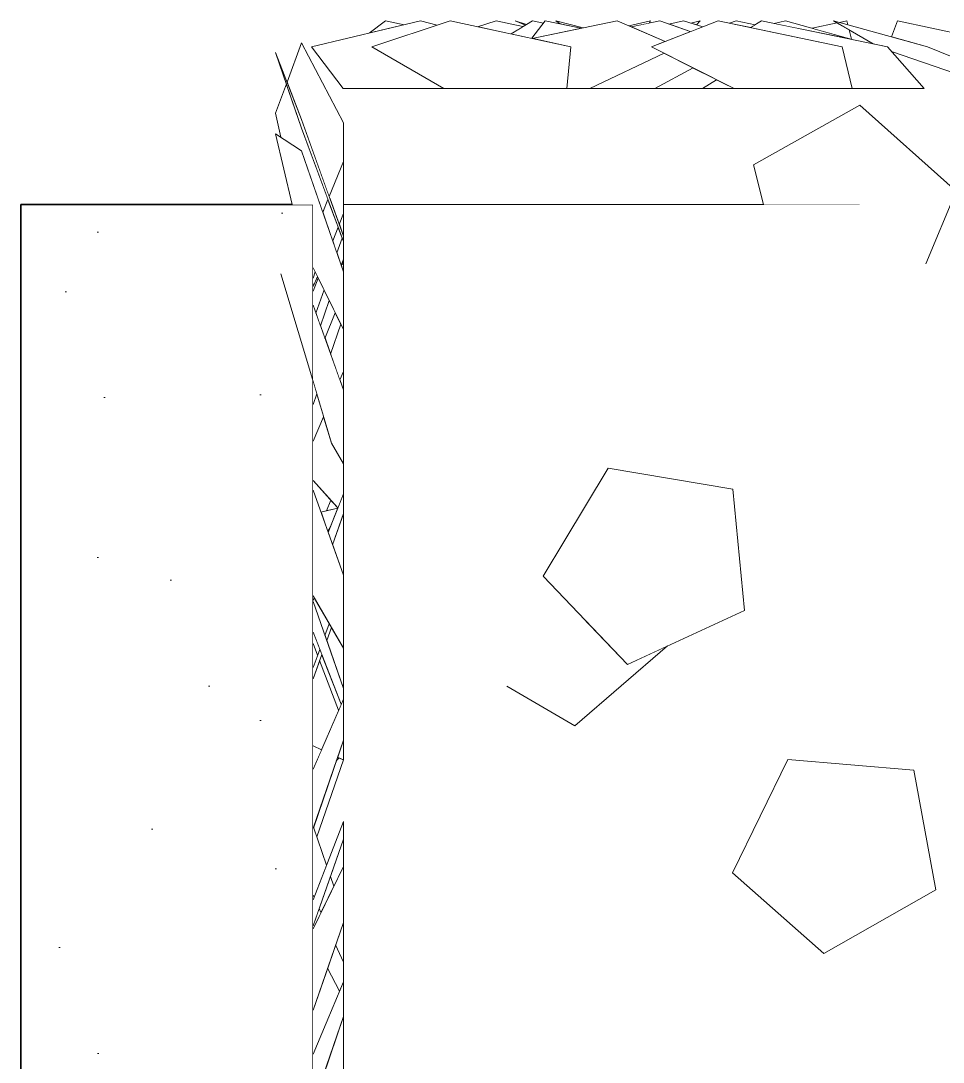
# Model space of a CAD drawing. Header units: millimetres. Extents: x -9413 to 8527, y -300 to 11224.
# Drawn here: x -8108 to -7477, y 413 to 1126 of the extents above; entities that cross this region are included whole.
import ezdxf

# ---------------------------------------------------------------- set-up
doc = ezdxf.new("R2010")
doc.units = ezdxf.units.MM
doc.header["$MEASUREMENT"] = 0
doc.linetypes.add('Wipeout_Contour', pattern=[1000, 0, -1000])
doc.layers.add('Interior - Furniture', color=7, linetype='Continuous')
doc.layers.add('Structural - Bearing', color=7, linetype='Continuous')
for name, color, linetype, lineweight, true_color in [('Interior - Furniture _Pen_No__24', 7, 'Continuous', 20, 0x029e21), ('Interior - Furniture _Pen_No__4', 7, 'Continuous', 20, 0x029e21), ('Structural - Bearing_Pen_No__178', 7, 'Continuous', 15, 0xbda888), ('Structural - Bearing_Pen_No__87', 7, 'Continuous', 20, 0x6a6a6a)]:
    doc.layers.add(name, color=color, linetype=linetype, lineweight=lineweight, true_color=true_color)
doc.layers.add('Structural - Bearing_Pen_No__27', color=7, linetype='Continuous', lineweight=35)

# ---------------------------------------------------------------- blocks, each defined once
blk = doc.blocks.new('Section Elem_26_6')
at = {"layer": 'Structural - Bearing_Pen_No__87', "linetype": 'Continuous'}
blk.add_line((-7534.33, 1000), (-7887.58, 1000), dxfattribs=at)
blk = doc.blocks.new('Section Elem_27_6')
at = {"color": 254, "linetype": 'Wipeout_Contour', "lineweight": 0, "ltscale": 32157.760367}
blk.add_wipeout([(-7908.34, 0), (-7908.34, 1000), (-8108.34, 1000), (-8108.34, 0)], dxfattribs=at).dxf.layer = 'Structural - Bearing'
at = {"layer": 'Structural - Bearing_Pen_No__178', "linetype": 'Continuous'}
h = blk.add_hatch(dxfattribs=at)
h.set_pattern_fill('Cut_Stone_0006', color=256, style=0, pattern_type=2)
h.set_pattern_definition([(45, (0, 350), (-111.3693, 111.3693), [0, -105, 0, -157.5]), (110, (350, 350), (148.0016, 53.8682), [0, -77, 0, -133])])
h.paths.add_polyline_path([(-7908.34, 0), (-7908.34, 1000), (-8108.34, 1000), (-8108.34, 0)])
at = {"layer": 'Structural - Bearing_Pen_No__27', "linetype": 'Continuous'}
for p, q in [((-8108.34, 1000), (-8108.34, 0)), ((-7908.34, 1000), (-8108.34, 1000)), ((-7908.34, 1000), (-7908.34, 0))]:
    blk.add_line(p, q, dxfattribs=at)
blk = doc.blocks.new('Section Elem_41_6')
at = {"color": 254, "linetype": 'Wipeout_Contour', "lineweight": 0, "ltscale": 23813.764654}
blk.add_wipeout([(-7869.93, 1117.31), (-7845.96, 1123.01), (-7858.8, 1125.65)], dxfattribs=at).dxf.layer = 'Interior - Furniture'
at = {"color": 254, "linetype": 'Wipeout_Contour', "lineweight": 0, "ltscale": 23538.45705}
blk.add_wipeout([(-7762.38, 1123.13), (-7770.03, 1125.65), (-7762.97, 1122.77)], dxfattribs=at).dxf.layer = 'Interior - Furniture'
at = {"color": 254, "linetype": 'Wipeout_Contour', "lineweight": 0, "ltscale": 60361.672877}
blk.add_wipeout([(-7508.52, 1125.65), (-7512.54, 1114.72), (-7487.96, 1107.93), (-7428.99, 1083.82), (-7420.13, 1087.97), (-7457.96, 1107.93), (-7446.22, 1112.23), (-7446.33, 1112.3)], dxfattribs=at).dxf.layer = 'Interior - Furniture'
at = {"color": 254, "linetype": 'Wipeout_Contour', "lineweight": 0, "ltscale": 45638.121499}
blk.add_wipeout([(-7606.94, 1027.19), (-7600.18, 1000), (-7534.46, 1000), (-7489.07, 959.54), (-7468.34, 1009.21), (-7534.19, 1067.89)], dxfattribs=at).dxf.layer = 'Interior - Furniture'
at = {"color": 254, "linetype": 'Wipeout_Contour', "lineweight": 0, "ltscale": 38571.272185}
blk.add_wipeout([(-7750.86, 745.73), (-7693.26, 685.46), (-7613.09, 722.23), (-7621.19, 805.2), (-7706.33, 819.73)], dxfattribs=at).dxf.layer = 'Interior - Furniture'
at = {"color": 254, "linetype": 'Wipeout_Contour', "lineweight": 0, "ltscale": 37847.43305}
blk.add_wipeout([(-7621.4, 542.79), (-7558.84, 487.69), (-7482.13, 531.21), (-7497.32, 613.17), (-7583.39, 620.34)], dxfattribs=at).dxf.layer = 'Interior - Furniture'
at = {"layer": 'Interior - Furniture _Pen_No__4', "linetype": 'Continuous'}
for p, q in [((-7869.93, 1117.31), (-7858.8, 1125.65)), ((-7858.8, 1125.65), (-7845.96, 1123.01)), ((-7762.38, 1123.13), (-7770.03, 1125.65)), ((-7770.03, 1125.65), (-7762.97, 1122.77)), ((-7512.54, 1114.72), (-7508.52, 1125.65)), ((-7508.52, 1125.65), (-7446.33, 1112.3)), ((-7534.19, 1067.89), (-7606.94, 1027.19)), ((-7468.34, 1009.21), (-7534.19, 1067.89)), ((-7606.94, 1027.19), (-7600.18, 1000)), ((-7489.1, 959.46), (-7468.34, 1009.21)), ((-7706.33, 819.73), (-7750.86, 745.73)), ((-7621.19, 805.2), (-7706.33, 819.73)), ((-7613.09, 722.23), (-7621.19, 805.2)), ((-7583.39, 620.34), (-7621.4, 542.79)), ((-7497.32, 613.17), (-7583.39, 620.34)), ((-7482.13, 531.21), (-7497.32, 613.17)), ((-7621.4, 542.79), (-7558.84, 487.69)), ((-7558.84, 487.69), (-7482.13, 531.21))]:
    blk.add_line(p, q, dxfattribs=at)
at = {"color": 254, "linetype": 'Wipeout_Contour', "lineweight": 0, "ltscale": 38737.631318}
blk.add_wipeout([(-7722.65, 716.21), (-7775.66, 670.58), (-7729.16, 643.5), (-7665.78, 698.06), (-7693.26, 685.46)], dxfattribs=at).dxf.layer = 'Interior - Furniture'
at = {"layer": 'Interior - Furniture _Pen_No__4', "linetype": 'Continuous'}
for p, q in [((-7750.86, 745.73), (-7693.26, 685.46)), ((-7693.26, 685.46), (-7613.09, 722.23)), ((-7729.16, 643.5), (-7665.78, 698.06)), ((-7775.74, 670.63), (-7729.16, 643.5))]:
    blk.add_line(p, q, dxfattribs=at)
blk = doc.blocks.new('Section Elem_42_6')
at = {"color": 254, "linetype": 'Wipeout_Contour', "lineweight": 0, "ltscale": 31438.099019}
blk.add_wipeout([(-7782.94, 1125.65), (-7795.81, 1121.65), (-7772.79, 1116.71), (-7764.73, 1121.68)], dxfattribs=at).dxf.layer = 'Interior - Furniture'
at = {"color": 254, "linetype": 'Wipeout_Contour', "lineweight": 0, "ltscale": 62286.241174}
blk.add_wipeout([(-7700.28, 1125.65), (-7758.42, 1113.62), (-7731.9, 1107.93), (-7734.59, 1079.25), (-7719, 1079.25), (-7668.16, 1103.51), (-7676.87, 1107.93), (-7667.44, 1111.58)], dxfattribs=at).dxf.layer = 'Interior - Furniture'
at = {"color": 254, "linetype": 'Wipeout_Contour', "lineweight": 0, "ltscale": 22964.512985}
blk.add_wipeout([(-7592.86, 1123.87), (-7539.42, 1112.89), (-7585.04, 1125.65)], dxfattribs=at).dxf.layer = 'Interior - Furniture'
at = {"color": 254, "linetype": 'Wipeout_Contour', "lineweight": 0, "ltscale": 39878.842388}
blk.add_wipeout([(-7933.99, 1103.92), (-7916.26, 1052.28), (-7887.58, 974.69), (-7887.58, 978.38), (-7916.26, 1058.24)], dxfattribs=at).dxf.layer = 'Interior - Furniture'
at = {"color": 254, "linetype": 'Wipeout_Contour', "lineweight": 0, "ltscale": 23123.157368}
blk.add_wipeout([(-7641.96, 1079.25), (-7620.3, 1079.25), (-7632.36, 1085.36)], dxfattribs=at).dxf.layer = 'Interior - Furniture'
at = {"color": 254, "linetype": 'Wipeout_Contour', "lineweight": 0, "ltscale": 23839.273974}
blk.add_wipeout([(-7887.58, 962.62), (-7888.88, 958.85), (-7887.58, 959.76)], dxfattribs=at).dxf.layer = 'Interior - Furniture'
at = {"color": 254, "linetype": 'Wipeout_Contour', "lineweight": 0, "ltscale": 23894.905527}
blk.add_wipeout([(-7906.9, 953.86), (-7908.34, 956.77), (-7908.34, 949.72)], dxfattribs=at).dxf.layer = 'Interior - Furniture'
at = {"color": 254, "linetype": 'Wipeout_Contour', "lineweight": 0, "ltscale": 31789.347687}
blk.add_wipeout([(-7893.19, 926), (-7900.19, 908.42), (-7896.37, 897.72), (-7889.3, 918.08)], dxfattribs=at).dxf.layer = 'Interior - Furniture'
at = {"color": 254, "linetype": 'Wipeout_Contour', "lineweight": 0, "ltscale": 23812.447012}
blk.add_wipeout([(-7887.58, 885.82), (-7890.07, 880.11), (-7887.58, 873.15)], dxfattribs=at).dxf.layer = 'Interior - Furniture'
at = {"color": 254, "linetype": 'Wipeout_Contour', "lineweight": 0, "ltscale": 23865.438173}
blk.add_wipeout([(-7908.34, 863.25), (-7905.85, 870.42), (-7908.34, 878.77)], dxfattribs=at).dxf.layer = 'Interior - Furniture'
at = {"color": 254, "linetype": 'Wipeout_Contour', "lineweight": 0, "ltscale": 55579.679247}
blk.add_wipeout([(-7908.34, 811.14), (-7891.36, 792.5), (-7887.58, 802.19), (-7887.58, 822.72), (-7895.8, 836.78), (-7901.15, 854.7), (-7908.34, 838.22)], dxfattribs=at).dxf.layer = 'Interior - Furniture'
at = {"color": 254, "linetype": 'Wipeout_Contour', "lineweight": 0, "ltscale": 23781.213933}
blk.add_wipeout([(-7887.58, 788.59), (-7887.64, 788.43), (-7887.58, 788.37)], dxfattribs=at).dxf.layer = 'Interior - Furniture'
at = {"color": 254, "linetype": 'Wipeout_Contour', "lineweight": 0, "ltscale": 31748.53344}
blk.add_wipeout([(-7903.73, 695.72), (-7908.34, 707.48), (-7908.34, 699.7), (-7905.25, 691.64)], dxfattribs=at).dxf.layer = 'Interior - Furniture'
at = {"color": 254, "linetype": 'Wipeout_Contour', "lineweight": 0, "ltscale": 23792.436809}
blk.add_wipeout([(-7902.59, 627.02), (-7908.34, 629.69), (-7908.34, 613.77)], dxfattribs=at).dxf.layer = 'Interior - Furniture'
at = {"color": 254, "linetype": 'Wipeout_Contour', "lineweight": 0, "ltscale": 23747.751212}
blk.add_wipeout([(-7892.45, 619.56), (-7890.54, 621.41), (-7891.63, 621.92)], dxfattribs=at).dxf.layer = 'Interior - Furniture'
at = {"color": 254, "linetype": 'Wipeout_Contour', "lineweight": 0, "ltscale": 23776.261368}
blk.add_wipeout([(-7908.34, 524.33), (-7907.67, 526.06), (-7908.34, 527.54)], dxfattribs=at).dxf.layer = 'Interior - Furniture'
at = {"color": 254, "linetype": 'Wipeout_Contour', "lineweight": 0, "ltscale": 31689.670138}
blk.add_wipeout([(-7904.21, 518.47), (-7908.34, 506.71), (-7908.34, 504.53), (-7902.94, 515.65)], dxfattribs=at).dxf.layer = 'Interior - Furniture'
at = {"color": 254, "linetype": 'Wipeout_Contour', "lineweight": 0, "ltscale": 39529.427244}
blk.add_wipeout([(-7892.9, 493.56), (-7898.38, 477.72), (-7890.27, 461.94), (-7887.58, 468.36), (-7887.58, 481.86)], dxfattribs=at).dxf.layer = 'Interior - Furniture'
at = {"color": 254, "linetype": 'Wipeout_Contour', "lineweight": 0, "ltscale": 31362.479603}
blk.add_wipeout([(-7772.79, 1116.71), (-7758.71, 1113.68), (-7750.73, 1124.1), (-7758.29, 1125.65)], dxfattribs=at).dxf.layer = 'Interior - Furniture'
at = {"color": 254, "linetype": 'Wipeout_Contour', "lineweight": 0, "ltscale": 31065.425305}
blk.add_wipeout([(-7677.46, 1125.65), (-7692.23, 1122.2), (-7690.62, 1121.51), (-7678.41, 1124.09)], dxfattribs=at).dxf.layer = 'Interior - Furniture'
at = {"color": 254, "linetype": 'Wipeout_Contour', "lineweight": 0, "ltscale": 30938.958596}
blk.add_wipeout([(-7654.83, 1125.65), (-7664.85, 1123.45), (-7650.23, 1118.24), (-7641.58, 1121.59)], dxfattribs=at).dxf.layer = 'Interior - Furniture'
at = {"color": 254, "linetype": 'Wipeout_Contour', "lineweight": 0, "ltscale": 45782.979439}
blk.add_wipeout([(-7601.55, 1125.65), (-7608.93, 1121.02), (-7546.21, 1107.93), (-7539.52, 1079.25), (-7490.17, 1079.25), (-7515.25, 1107.93)], dxfattribs=at).dxf.layer = 'Interior - Furniture'
at = {"color": 254, "linetype": 'Wipeout_Contour', "lineweight": 0, "ltscale": 30903.197585}
blk.add_wipeout([(-7674.45, 1079.25), (-7641.96, 1079.25), (-7632.36, 1085.36), (-7648.22, 1093.4)], dxfattribs=at).dxf.layer = 'Interior - Furniture'
at = {"color": 254, "linetype": 'Wipeout_Contour', "lineweight": 0, "ltscale": 55899.409214}
blk.add_wipeout([(-7933.99, 1062.6), (-7930.51, 1046.06), (-7916.26, 1036.7), (-7901.68, 994.69), (-7898.17, 1003.35), (-7916.26, 1052.28), (-7926.64, 1082.51)], dxfattribs=at).dxf.layer = 'Interior - Furniture'
at = {"color": 254, "linetype": 'Wipeout_Contour', "lineweight": 0, "ltscale": 39715.924358}
blk.add_wipeout([(-7896.11, 797.72), (-7908.34, 811.14), (-7908.34, 804.63), (-7902.98, 789.61), (-7899.2, 790.52)], dxfattribs=at).dxf.layer = 'Interior - Furniture'
at = {"color": 254, "linetype": 'Wipeout_Contour', "lineweight": 0, "ltscale": 31718.761761}
blk.add_wipeout([(-7897.23, 713.16), (-7900.2, 705.2), (-7899, 701.76), (-7895.8, 710.7)], dxfattribs=at).dxf.layer = 'Interior - Furniture'
at = {"color": 254, "linetype": 'Wipeout_Contour', "lineweight": 0, "ltscale": 31700.776424}
blk.add_wipeout([(-7902.38, 692.28), (-7903.88, 688.08), (-7890.85, 654.09), (-7889.05, 658.24)], dxfattribs=at).dxf.layer = 'Interior - Furniture'
at = {"color": 254, "linetype": 'Wipeout_Contour', "lineweight": 0, "ltscale": 31666.855838}
blk.add_wipeout([(-7908.34, 506.71), (-7887.58, 565.9), (-7887.58, 578.08), (-7908.34, 524.33)], dxfattribs=at).dxf.layer = 'Interior - Furniture'
at = {"color": 254, "linetype": 'Wipeout_Contour', "lineweight": 0, "ltscale": 31656.649555}
blk.add_wipeout([(-7898.38, 477.72), (-7908.34, 448.99), (-7908.34, 418.74), (-7890.27, 461.94)], dxfattribs=at).dxf.layer = 'Interior - Furniture'
at = {"color": 254, "linetype": 'Wipeout_Contour', "lineweight": 0, "ltscale": 31312.196754}
blk.add_wipeout([(-7758.71, 1113.68), (-7758.42, 1113.62), (-7725.1, 1120.52), (-7749.54, 1125.65)], dxfattribs=at).dxf.layer = 'Interior - Furniture'
at = {"color": 254, "linetype": 'Wipeout_Contour', "lineweight": 0, "ltscale": 23185.785629}
blk.add_wipeout([(-7649.79, 1124.11), (-7645.88, 1122.91), (-7643.41, 1125.65)], dxfattribs=at).dxf.layer = 'Interior - Furniture'
at = {"color": 254, "linetype": 'Wipeout_Contour', "lineweight": 0, "ltscale": 30786.794667}
blk.add_wipeout([(-7618.71, 1125.65), (-7623.43, 1124.05), (-7608.93, 1121.02), (-7605.91, 1122.92)], dxfattribs=at).dxf.layer = 'Interior - Furniture'
at = {"color": 254, "linetype": 'Wipeout_Contour', "lineweight": 0, "ltscale": 30528.317734}
blk.add_wipeout([(-7566.72, 1120.53), (-7539.8, 1113), (-7541.44, 1119.45), (-7549.65, 1124.22)], dxfattribs=at).dxf.layer = 'Interior - Furniture'
at = {"color": 254, "linetype": 'Wipeout_Contour', "lineweight": 0, "ltscale": 47854.150854}
blk.add_wipeout([(-7926.17, 1083.78), (-7916.26, 1058.24), (-7897.31, 1005.47), (-7887.58, 1029.45), (-7887.58, 1055.97), (-7916.26, 1110.62)], dxfattribs=at).dxf.layer = 'Interior - Furniture'
at = {"color": 254, "linetype": 'Wipeout_Contour', "lineweight": 0, "ltscale": 39787.074115}
blk.add_wipeout([(-7901.54, 994.28), (-7894.92, 975.19), (-7894.86, 975.18), (-7891.21, 984.51), (-7897.64, 1001.91)], dxfattribs=at).dxf.layer = 'Interior - Furniture'
at = {"color": 254, "linetype": 'Wipeout_Contour', "lineweight": 0, "ltscale": 31744.48727}
blk.add_wipeout([(-7891.4, 792.39), (-7902.98, 789.61), (-7898.28, 776.46), (-7896.34, 779.69)], dxfattribs=at).dxf.layer = 'Interior - Furniture'
at = {"color": 254, "linetype": 'Wipeout_Contour', "lineweight": 0, "ltscale": 31741.675242}
blk.add_wipeout([(-7908.34, 683.34), (-7908.34, 675.61), (-7902.38, 692.28), (-7903.73, 695.72)], dxfattribs=at).dxf.layer = 'Interior - Furniture'
at = {"color": 254, "linetype": 'Wipeout_Contour', "lineweight": 0, "ltscale": 39625.808817}
blk.add_wipeout([(-7908.34, 527.54), (-7907.67, 526.06), (-7899.16, 548.11), (-7908.1, 574.07), (-7908.34, 573.37)], dxfattribs=at).dxf.layer = 'Interior - Furniture'
at = {"color": 254, "linetype": 'Wipeout_Contour', "lineweight": 0, "ltscale": 23715.081015}
blk.add_wipeout([(-7892.9, 493.56), (-7887.58, 481.86), (-7887.58, 508.89)], dxfattribs=at).dxf.layer = 'Interior - Furniture'
at = {"color": 254, "linetype": 'Wipeout_Contour', "lineweight": 0, "ltscale": 23708.882741}
blk.add_wipeout([(-7900.23, 407.95), (-7887.58, 396.41), (-7887.58, 444.64)], dxfattribs=at).dxf.layer = 'Interior - Furniture'
at = {"layer": 'Interior - Furniture _Pen_No__4', "linetype": 'Continuous'}
for p, q in [((-7916.26, 1110.62), (-7926.17, 1083.78)), ((-7916.26, 1058.24), (-7933.99, 1103.92)), ((-7933.99, 1103.92), (-7916.26, 1052.28)), ((-7926.64, 1082.51), (-7933.99, 1062.6))]:
    blk.add_line(p, q, dxfattribs=at)
at = {"color": 254, "linetype": 'Wipeout_Contour', "lineweight": 0, "ltscale": 39354.45884}
blk.add_wipeout([(-7868.16, 1107.93), (-7818.84, 1079.25), (-7734.59, 1079.25), (-7731.9, 1107.93), (-7814.44, 1125.65)], dxfattribs=at).dxf.layer = 'Interior - Furniture'
at = {"color": 254, "linetype": 'Wipeout_Contour', "lineweight": 0, "ltscale": 22883.850218}
blk.add_wipeout([(-7543.02, 1125.65), (-7548.12, 1124.55), (-7542.34, 1122.95)], dxfattribs=at).dxf.layer = 'Interior - Furniture'
at = {"color": 254, "linetype": 'Wipeout_Contour', "lineweight": 0, "ltscale": 31816.178553}
blk.add_wipeout([(-7896.7, 1003.76), (-7890.47, 986.42), (-7887.58, 993.8), (-7887.58, 1021.6)], dxfattribs=at).dxf.layer = 'Interior - Furniture'
at = {"color": 254, "linetype": 'Wipeout_Contour', "lineweight": 0, "ltscale": 31737.431155}
blk.add_wipeout([(-7899.2, 790.52), (-7891.4, 792.39), (-7891.36, 792.5), (-7896.11, 797.72)], dxfattribs=at).dxf.layer = 'Interior - Furniture'
at = {"color": 254, "linetype": 'Wipeout_Contour', "lineweight": 0, "ltscale": 31668.017429}
blk.add_wipeout([(-7904.21, 518.47), (-7902.94, 515.65), (-7894.19, 533.68), (-7896.51, 540.44)], dxfattribs=at).dxf.layer = 'Interior - Furniture'
at = {"color": 254, "linetype": 'Wipeout_Contour', "lineweight": 0, "ltscale": 31638.679592}
blk.add_wipeout([(-7908.34, 384.42), (-7887.58, 444.64), (-7887.58, 468.36), (-7908.34, 418.74)], dxfattribs=at).dxf.layer = 'Interior - Furniture'
at = {"layer": 'Interior - Furniture _Pen_No__4', "linetype": 'Continuous'}
for p, q in [((-7782.94, 1125.65), (-7795.81, 1121.65)), ((-7764.73, 1121.68), (-7782.94, 1125.65)), ((-7758.29, 1125.65), (-7772.79, 1116.71)), ((-7749.54, 1125.65), (-7758.71, 1113.68)), ((-7750.73, 1124.1), (-7758.29, 1125.65)), ((-7734.59, 1079.25), (-7731.9, 1107.93)), ((-7908.34, 384.42), (-7887.58, 444.64)), ((-7887.58, 396.41), (-7887.58, 444.64))]:
    blk.add_line(p, q, dxfattribs=at)
at = {"color": 254, "linetype": 'Wipeout_Contour', "lineweight": 0, "ltscale": 47605.941619}
blk.add_wipeout([(-7834.83, 1125.65), (-7909.38, 1107.93), (-7887.71, 1079.25), (-7818.84, 1079.25), (-7868.16, 1107.93), (-7823.46, 1122.68)], dxfattribs=at).dxf.layer = 'Interior - Furniture'
at = {"color": 254, "linetype": 'Wipeout_Contour', "lineweight": 0, "ltscale": 31254.235503}
blk.add_wipeout([(-7742.11, 1125.65), (-7739.29, 1123.5), (-7725.1, 1120.52), (-7723.45, 1120.86)], dxfattribs=at).dxf.layer = 'Interior - Furniture'
at = {"color": 254, "linetype": 'Wipeout_Contour', "lineweight": 0, "ltscale": 53013.330477}
blk.add_wipeout([(-7552.11, 1125.65), (-7525.1, 1109.95), (-7515.25, 1107.93), (-7512.49, 1104.77), (-7438.63, 1079.25), (-7417.81, 1079.25), (-7487.96, 1107.93)], dxfattribs=at).dxf.layer = 'Interior - Furniture'
at = {"color": 254, "linetype": 'Wipeout_Contour', "lineweight": 0, "ltscale": 31850.379828}
blk.add_wipeout([(-7901.68, 994.69), (-7901.54, 994.28), (-7897.64, 1001.91), (-7898.17, 1003.35)], dxfattribs=at).dxf.layer = 'Interior - Furniture'
at = {"color": 254, "linetype": 'Wipeout_Contour', "lineweight": 0, "ltscale": 31732.424802}
blk.add_wipeout([(-7908.34, 732.33), (-7887.58, 696.51), (-7887.58, 746.49), (-7908.34, 804.63)], dxfattribs=at).dxf.layer = 'Interior - Furniture'
at = {"color": 254, "linetype": 'Wipeout_Contour', "lineweight": 0, "ltscale": 31656.02866}
blk.add_wipeout([(-7908.34, 448.99), (-7887.58, 508.89), (-7887.58, 547.29), (-7908.34, 504.53)], dxfattribs=at).dxf.layer = 'Interior - Furniture'
at = {"layer": 'Interior - Furniture _Pen_No__4', "linetype": 'Continuous'}
for p, q in [((-7834.83, 1125.65), (-7909.38, 1107.93)), ((-7814.44, 1125.65), (-7868.16, 1107.93)), ((-7823.46, 1122.68), (-7834.83, 1125.65)), ((-7731.9, 1107.93), (-7814.44, 1125.65)), ((-7700.28, 1125.65), (-7758.42, 1113.62)), ((-7725.1, 1120.52), (-7749.54, 1125.65)), ((-7723.45, 1120.86), (-7742.11, 1125.65)), ((-7742.11, 1125.65), (-7739.29, 1123.5)), ((-7887.58, 1055.97), (-7916.26, 1110.62)), ((-7909.38, 1107.93), (-7887.71, 1079.25)), ((-7868.16, 1107.93), (-7818.84, 1079.25)), ((-7490.17, 1079.25), (-7515.25, 1107.93)), ((-7512.49, 1104.77), (-7438.63, 1079.25)), ((-7417.81, 1079.25), (-7487.96, 1107.93)), ((-7887.71, 1079.25), (-7818.84, 1079.25)), ((-7818.84, 1079.25), (-7734.59, 1079.25)), ((-7908.34, 527.54), (-7907.67, 526.06)), ((-7904.21, 518.47), (-7902.94, 515.65)), ((-7908.34, 448.99), (-7887.58, 508.89)), ((-7887.58, 481.86), (-7887.58, 508.89)), ((-7892.9, 493.56), (-7887.58, 481.86)), ((-7898.38, 477.72), (-7890.27, 461.94)), ((-7887.58, 468.36), (-7887.58, 481.86)), ((-7887.58, 468.36), (-7908.34, 418.74)), ((-7887.58, 444.64), (-7887.58, 468.36))]:
    blk.add_line(p, q, dxfattribs=at)
at = {"color": 254, "linetype": 'Wipeout_Contour', "lineweight": 0, "ltscale": 38410.057128}
blk.add_wipeout([(-7676.87, 1107.93), (-7620.3, 1079.25), (-7539.52, 1079.25), (-7546.21, 1107.93), (-7631.09, 1125.65)], dxfattribs=at).dxf.layer = 'Interior - Furniture'
at = {"color": 254, "linetype": 'Wipeout_Contour', "lineweight": 0, "ltscale": 31829.279476}
blk.add_wipeout([(-7897.31, 1005.47), (-7896.7, 1003.76), (-7887.58, 1021.6), (-7887.58, 1029.45)], dxfattribs=at).dxf.layer = 'Interior - Furniture'
at = {"color": 254, "linetype": 'Wipeout_Contour', "lineweight": 0, "ltscale": 31723.607579}
blk.add_wipeout([(-7897.96, 775.55), (-7895.02, 767.32), (-7887.58, 788.59), (-7887.58, 802.19)], dxfattribs=at).dxf.layer = 'Interior - Furniture'
at = {"color": 254, "linetype": 'Wipeout_Contour', "lineweight": 0, "ltscale": 39629.773034}
blk.add_wipeout([(-7908.34, 707.48), (-7889.05, 658.24), (-7887.58, 661.61), (-7887.58, 669.04), (-7908.34, 728.53)], dxfattribs=at).dxf.layer = 'Interior - Furniture'
at = {"color": 254, "linetype": 'Wipeout_Contour', "lineweight": 0, "ltscale": 23753.936311}
blk.add_wipeout([(-7898.85, 548.9), (-7899.22, 548.3), (-7899.16, 548.11)], dxfattribs=at).dxf.layer = 'Interior - Furniture'
at = {"layer": 'Interior - Furniture _Pen_No__4', "linetype": 'Continuous'}
for p, q in [((-7645.88, 1122.91), (-7643.41, 1125.65)), ((-7546.21, 1107.93), (-7631.09, 1125.65)), ((-7618.71, 1125.65), (-7623.43, 1124.05)), ((-7605.91, 1122.92), (-7618.71, 1125.65)), ((-7601.55, 1125.65), (-7608.93, 1121.02)), ((-7515.25, 1107.93), (-7601.55, 1125.65)), ((-7585.04, 1125.65), (-7592.86, 1123.87)), ((-7539.42, 1112.89), (-7585.04, 1125.65)), ((-7487.96, 1107.93), (-7552.11, 1125.65)), ((-7552.11, 1125.65), (-7525.1, 1109.95)), ((-7543.02, 1125.65), (-7548.12, 1124.55)), ((-7542.34, 1122.95), (-7543.02, 1125.65)), ((-7549.65, 1124.22), (-7566.72, 1120.53)), ((-7539.8, 1113), (-7541.44, 1119.45)), ((-7539.52, 1079.25), (-7546.21, 1107.93)), ((-7641.96, 1079.25), (-7632.36, 1085.36)), ((-7641.96, 1079.25), (-7620.3, 1079.25)), ((-7620.3, 1079.25), (-7539.52, 1079.25)), ((-7539.52, 1079.25), (-7490.17, 1079.25)), ((-7908.34, 811.14), (-7891.36, 792.5))]:
    blk.add_line(p, q, dxfattribs=at)
at = {"color": 254, "linetype": 'Wipeout_Contour', "lineweight": 0, "ltscale": 31004.337682}
blk.add_wipeout([(-7690.62, 1121.51), (-7667.44, 1111.58), (-7650.23, 1118.24), (-7671.02, 1125.65)], dxfattribs=at).dxf.layer = 'Interior - Furniture'
at = {"color": 254, "linetype": 'Wipeout_Contour', "lineweight": 0, "ltscale": 31017.478076}
blk.add_wipeout([(-7668.16, 1103.51), (-7719, 1079.25), (-7674.45, 1079.25), (-7648.22, 1093.4)], dxfattribs=at).dxf.layer = 'Interior - Furniture'
at = {"color": 254, "linetype": 'Wipeout_Contour', "lineweight": 0, "ltscale": 55795.393564}
blk.add_wipeout([(-7916.26, 1036.7), (-7933.99, 1048.35), (-7922.63, 1000), (-7908.34, 1000), (-7908.34, 956.77), (-7887.58, 914.6), (-7887.58, 954.06)], dxfattribs=at).dxf.layer = 'Interior - Furniture'
at = {"color": 254, "linetype": 'Wipeout_Contour', "lineweight": 0, "ltscale": 31709.91594}
blk.add_wipeout([(-7887.64, 788.43), (-7895.02, 767.32), (-7887.58, 746.49), (-7887.58, 788.37)], dxfattribs=at).dxf.layer = 'Interior - Furniture'
at = {"color": 254, "linetype": 'Wipeout_Contour', "lineweight": 0, "ltscale": 23824.957427}
blk.add_wipeout([(-7908.34, 729.22), (-7907.66, 731.16), (-7908.34, 732.33)], dxfattribs=at).dxf.layer = 'Interior - Furniture'
at = {"color": 254, "linetype": 'Wipeout_Contour', "lineweight": 0, "ltscale": 39648.692623}
blk.add_wipeout([(-7908.34, 675.61), (-7908.34, 629.69), (-7902.59, 627.02), (-7890.85, 654.09), (-7903.88, 688.08)], dxfattribs=at).dxf.layer = 'Interior - Furniture'
at = {"layer": 'Interior - Furniture _Pen_No__4', "linetype": 'Continuous'}
for p, q in [((-7667.44, 1111.58), (-7700.28, 1125.65)), ((-7677.46, 1125.65), (-7692.23, 1122.2)), ((-7671.02, 1125.65), (-7690.62, 1121.51)), ((-7678.41, 1124.09), (-7677.46, 1125.65)), ((-7631.09, 1125.65), (-7676.87, 1107.93)), ((-7650.23, 1118.24), (-7671.02, 1125.65)), ((-7654.83, 1125.65), (-7664.85, 1123.45)), ((-7641.58, 1121.59), (-7654.83, 1125.65)), ((-7643.41, 1125.65), (-7649.79, 1124.11)), ((-7676.87, 1107.93), (-7620.3, 1079.25)), ((-7719, 1079.25), (-7668.16, 1103.51)), ((-7674.45, 1079.25), (-7648.22, 1093.4)), ((-7734.59, 1079.25), (-7719, 1079.25)), ((-7719, 1079.25), (-7674.45, 1079.25)), ((-7674.45, 1079.25), (-7641.96, 1079.25)), ((-7933.99, 1062.6), (-7930.51, 1046.06)), ((-7887.58, 1029.45), (-7887.58, 1055.97)), ((-7916.26, 1036.7), (-7933.99, 1048.35)), ((-7933.99, 1048.35), (-7922.63, 1000)), ((-7887.58, 1029.45), (-7897.31, 1005.47)), ((-7887.58, 1021.61), (-7887.58, 1029.45)), ((-7898.17, 1003.35), (-7901.68, 994.69)), ((-7887.58, 788.59), (-7887.58, 802.19)), ((-7891.4, 792.39), (-7902.98, 789.61)), ((-7899.2, 790.52), (-7896.11, 797.72)), ((-7887.64, 788.43), (-7887.58, 788.37)), ((-7887.58, 788.37), (-7887.58, 788.59)), ((-7887.58, 746.49), (-7887.58, 788.37))]:
    blk.add_line(p, q, dxfattribs=at)
at = {"color": 254, "linetype": 'Wipeout_Contour', "lineweight": 0, "ltscale": 23864.705898}
blk.add_wipeout([(-7894.86, 975.18), (-7894.92, 975.19), (-7894.89, 975.11)], dxfattribs=at).dxf.layer = 'Interior - Furniture'
at = {"color": 254, "linetype": 'Wipeout_Contour', "lineweight": 0, "ltscale": 39819.396548}
blk.add_wipeout([(-7908.34, 949.72), (-7908.34, 945.18), (-7907.49, 945.77), (-7905.34, 950.69), (-7906.9, 953.86)], dxfattribs=at).dxf.layer = 'Interior - Furniture'
at = {"color": 254, "linetype": 'Wipeout_Contour', "lineweight": 0, "ltscale": 39726.203422}
blk.add_wipeout([(-7908.34, 931.19), (-7908.34, 878.77), (-7895.8, 836.78), (-7887.58, 822.72), (-7887.58, 873.15)], dxfattribs=at).dxf.layer = 'Interior - Furniture'
at = {"color": 254, "linetype": 'Wipeout_Contour', "lineweight": 0, "ltscale": 23806.684703}
blk.add_wipeout([(-7896.34, 779.69), (-7898.28, 776.46), (-7897.96, 775.55)], dxfattribs=at).dxf.layer = 'Interior - Furniture'
at = {"color": 254, "linetype": 'Wipeout_Contour', "lineweight": 0, "ltscale": 39685.423537}
blk.add_wipeout([(-7908.34, 728.53), (-7900.2, 705.2), (-7897.23, 713.16), (-7907.66, 731.16), (-7908.34, 729.22)], dxfattribs=at).dxf.layer = 'Interior - Furniture'
at = {"color": 254, "linetype": 'Wipeout_Contour', "lineweight": 0, "ltscale": 23811.981306}
blk.add_wipeout([(-7908.34, 699.7), (-7908.34, 683.34), (-7905.25, 691.64)], dxfattribs=at).dxf.layer = 'Interior - Furniture'
at = {"color": 254, "linetype": 'Wipeout_Contour', "lineweight": 0, "ltscale": 23741.486416}
blk.add_wipeout([(-7887.58, 633.69), (-7891.63, 621.92), (-7887.58, 620.04)], dxfattribs=at).dxf.layer = 'Interior - Furniture'
at = {"layer": 'Interior - Furniture _Pen_No__4', "linetype": 'Continuous'}
for p, q in [((-7887.58, 822.72), (-7887.58, 873.15)), ((-7895.8, 836.78), (-7887.58, 822.72)), ((-7887.58, 802.19), (-7887.58, 822.72)), ((-7887.58, 746.49), (-7908.34, 804.63)), ((-7887.58, 802.19), (-7897.96, 775.55)), ((-7895.02, 767.32), (-7887.58, 788.59)), ((-7896.34, 779.69), (-7898.28, 776.46)), ((-7908.34, 729.22), (-7907.66, 731.16)), ((-7908.34, 699.7), (-7905.25, 691.64)), ((-7903.73, 695.72), (-7908.34, 683.34))]:
    blk.add_line(p, q, dxfattribs=at)
at = {"color": 254, "linetype": 'Wipeout_Contour', "lineweight": 0, "ltscale": 39741.468281}
blk.add_wipeout([(-7888.46, 977.05), (-7892.02, 966.84), (-7889.06, 958.32), (-7887.58, 962.62), (-7887.58, 974.69)], dxfattribs=at).dxf.layer = 'Interior - Furniture'
at = {"color": 254, "linetype": 'Wipeout_Contour', "lineweight": 0, "ltscale": 31852.413955}
blk.add_wipeout([(-7908.34, 943.84), (-7908.34, 940.72), (-7904.84, 949.66), (-7905.34, 950.69)], dxfattribs=at).dxf.layer = 'Interior - Furniture'
at = {"color": 254, "linetype": 'Wipeout_Contour', "lineweight": 0, "ltscale": 31808.190723}
blk.add_wipeout([(-7905.85, 870.42), (-7908.34, 863.25), (-7908.34, 838.22), (-7901.15, 854.7)], dxfattribs=at).dxf.layer = 'Interior - Furniture'
at = {"color": 254, "linetype": 'Wipeout_Contour', "lineweight": 0, "ltscale": 31692.334362}
blk.add_wipeout([(-7895.8, 710.7), (-7899, 701.76), (-7887.58, 669.04), (-7887.58, 696.51)], dxfattribs=at).dxf.layer = 'Interior - Furniture'
at = {"color": 254, "linetype": 'Wipeout_Contour', "lineweight": 0, "ltscale": 31689.5063}
blk.add_wipeout([(-7908.34, 573.37), (-7887.58, 633.69), (-7887.58, 661.61), (-7908.34, 613.77)], dxfattribs=at).dxf.layer = 'Interior - Furniture'
at = {"layer": 'Interior - Furniture _Pen_No__4', "linetype": 'Continuous'}
for p, q in [((-7908.34, 863.25), (-7905.85, 870.42)), ((-7908.34, 838.22), (-7901.15, 854.7)), ((-7887.58, 696.51), (-7887.58, 746.49)), ((-7908.34, 732.33), (-7887.58, 696.51)), ((-7887.58, 669.04), (-7908.34, 728.53)), ((-7897.23, 713.16), (-7900.2, 705.2)), ((-7908.34, 707.48), (-7889.05, 658.24)), ((-7899, 701.76), (-7895.8, 710.7)), ((-7908.34, 675.61), (-7902.38, 692.28)), ((-7887.58, 669.04), (-7887.58, 696.51)), ((-7903.88, 688.08), (-7890.85, 654.09)), ((-7887.58, 661.61), (-7887.58, 669.04)), ((-7887.58, 633.69), (-7887.58, 661.61)), ((-7908.34, 629.69), (-7902.59, 627.02))]:
    blk.add_line(p, q, dxfattribs=at)
at = {"color": 254, "linetype": 'Wipeout_Contour', "lineweight": 0, "ltscale": 23845.010118}
blk.add_wipeout([(-7887.58, 979.55), (-7887.79, 978.95), (-7887.58, 978.38)], dxfattribs=at).dxf.layer = 'Interior - Furniture'
at = {"color": 254, "linetype": 'Wipeout_Contour', "lineweight": 0, "ltscale": 31785.024256}
blk.add_wipeout([(-7888.88, 958.85), (-7889.06, 958.32), (-7887.58, 954.06), (-7887.58, 959.76)], dxfattribs=at).dxf.layer = 'Interior - Furniture'
at = {"color": 254, "linetype": 'Wipeout_Contour', "lineweight": 0, "ltscale": 31825.778704}
blk.add_wipeout([(-7900.85, 941.55), (-7906.38, 925.71), (-7903.27, 917.02), (-7897.31, 934.36)], dxfattribs=at).dxf.layer = 'Interior - Furniture'
at = {"color": 254, "linetype": 'Wipeout_Contour', "lineweight": 0, "ltscale": 39598.976451}
blk.add_wipeout([(-7908.1, 574.07), (-7905.82, 567.48), (-7887.6, 620.05), (-7890.54, 621.41), (-7892.45, 619.56)], dxfattribs=at).dxf.layer = 'Interior - Furniture'
at = {"layer": 'Interior - Furniture _Pen_No__4', "linetype": 'Continuous'}
for p, q in [((-7889.06, 958.32), (-7887.58, 962.62)), ((-7887.58, 959.76), (-7887.58, 962.62)), ((-7887.58, 959.76), (-7888.88, 958.85)), ((-7887.58, 954.06), (-7887.58, 959.76)), ((-7887.58, 661.61), (-7908.34, 613.77)), ((-7908.34, 573.37), (-7887.58, 633.69)), ((-7887.58, 620.04), (-7887.58, 633.69)), ((-7892.45, 619.56), (-7890.54, 621.41)), ((-7891.63, 621.92), (-7887.58, 620.04))]:
    blk.add_line(p, q, dxfattribs=at)
at = {"color": 254, "linetype": 'Wipeout_Contour', "lineweight": 0, "ltscale": 31807.049755}
blk.add_wipeout([(-7891.21, 984.51), (-7894.89, 975.11), (-7892.02, 966.84), (-7888.46, 977.05)], dxfattribs=at).dxf.layer = 'Interior - Furniture'
at = {"color": 254, "linetype": 'Wipeout_Contour', "lineweight": 0, "ltscale": 39805.112662}
blk.add_wipeout([(-7908.34, 940.72), (-7908.34, 931.19), (-7906.38, 925.71), (-7900.85, 941.55), (-7904.84, 949.66)], dxfattribs=at).dxf.layer = 'Interior - Furniture'
at = {"color": 254, "linetype": 'Wipeout_Contour', "lineweight": 0, "ltscale": 31641.831044}
blk.add_wipeout([(-7887.58, 565.9), (-7896.51, 540.44), (-7894.19, 533.68), (-7887.58, 547.29)], dxfattribs=at).dxf.layer = 'Interior - Furniture'
at = {"layer": 'Interior - Furniture _Pen_No__4', "linetype": 'Continuous'}
for p, q in [((-7894.92, 975.19), (-7894.86, 975.18)), ((-7887.58, 962.62), (-7887.58, 974.69)), ((-7908.34, 949.72), (-7906.9, 953.86)), ((-7905.82, 567.48), (-7887.6, 620.05)), ((-7887.58, 578.08), (-7908.34, 524.33)), ((-7887.58, 565.9), (-7887.58, 578.08)), ((-7899.16, 548.11), (-7908.1, 574.07)), ((-7908.34, 506.71), (-7887.58, 565.9)), ((-7887.58, 547.29), (-7887.58, 565.9)), ((-7898.85, 548.9), (-7899.22, 548.3)), ((-7887.58, 547.29), (-7908.34, 504.53)), ((-7887.58, 508.89), (-7887.58, 547.29)), ((-7894.19, 533.68), (-7896.51, 540.44))]:
    blk.add_line(p, q, dxfattribs=at)
at = {"color": 254, "linetype": 'Wipeout_Contour', "lineweight": 0, "ltscale": 31799.181267}
blk.add_wipeout([(-7890.47, 986.42), (-7887.79, 978.95), (-7887.58, 979.55), (-7887.58, 993.8)], dxfattribs=at).dxf.layer = 'Interior - Furniture'
at = {"color": 254, "linetype": 'Wipeout_Contour', "lineweight": 0, "ltscale": 23892.456835}
blk.add_wipeout([(-7908.34, 945.18), (-7908.34, 943.84), (-7907.49, 945.77)], dxfattribs=at).dxf.layer = 'Interior - Furniture'
at = {"color": 254, "linetype": 'Wipeout_Contour', "lineweight": 0, "ltscale": 31808.157422}
blk.add_wipeout([(-7903.27, 917.02), (-7900.19, 908.42), (-7893.19, 926), (-7897.31, 934.36)], dxfattribs=at).dxf.layer = 'Interior - Furniture'
at = {"layer": 'Interior - Furniture _Pen_No__4', "linetype": 'Continuous'}
for p, q in [((-7887.58, 978.38), (-7916.26, 1058.24)), ((-7916.26, 1052.28), (-7887.58, 974.69)), ((-7887.58, 954.06), (-7916.26, 1036.7)), ((-7887.58, 993.8), (-7887.58, 1021.61)), ((-7887.58, 993.8), (-7890.47, 986.42)), ((-7887.58, 979.55), (-7887.58, 993.8)), ((-7891.21, 984.51), (-7894.89, 975.11)), ((-7892.02, 966.84), (-7888.46, 977.05)), ((-7887.79, 978.95), (-7887.58, 979.55)), ((-7887.58, 978.38), (-7887.58, 979.55)), ((-7887.58, 974.69), (-7887.58, 978.38)), ((-7905.34, 950.69), (-7908.34, 943.84)), ((-7904.84, 949.66), (-7908.34, 940.72)), ((-7907.49, 945.77), (-7908.34, 945.18)), ((-7906.38, 925.71), (-7900.85, 941.55))]:
    blk.add_line(p, q, dxfattribs=at)
at = {"color": 254, "linetype": 'Wipeout_Contour', "lineweight": 0, "ltscale": 39707.397945}
blk.add_wipeout([(-7889.3, 918.08), (-7896.37, 897.72), (-7890.07, 880.11), (-7887.58, 885.82), (-7887.58, 914.6)], dxfattribs=at).dxf.layer = 'Interior - Furniture'
at = {"layer": 'Interior - Furniture _Pen_No__24', "linetype": 'Continuous'}
blk.add_line((-7895.8, 836.78), (-7930.42, 952.7), dxfattribs=at)
at = {"layer": 'Interior - Furniture _Pen_No__4', "linetype": 'Continuous'}
for p, q in [((-7908.34, 956.77), (-7887.58, 914.6)), ((-7887.58, 914.6), (-7887.58, 954.06)), ((-7903.27, 917.02), (-7897.31, 934.36)), ((-7887.58, 873.15), (-7908.34, 931.19)), ((-7893.19, 926), (-7900.19, 908.42)), ((-7896.37, 897.72), (-7889.3, 918.08)), ((-7887.58, 885.82), (-7887.58, 914.6)), ((-7890.07, 880.11), (-7887.58, 885.82)), ((-7887.58, 873.15), (-7887.58, 885.82))]:
    blk.add_line(p, q, dxfattribs=at)

msp = doc.modelspace()

# ---------------------------------------------------------------- block references
at = {"layer": 'Structural - Bearing'}
for name in ['Section Elem_27_6', 'Section Elem_26_6']:
    msp.add_blockref(name, (0, 0), dxfattribs=at)

# ---------------------------------------------------------------- next in the draw order: block references
at = {"layer": 'Interior - Furniture'}
msp.add_blockref('Section Elem_41_6', (0, 0), dxfattribs=at)

# ---------------------------------------------------------------- next in the draw order: block references
msp.add_blockref('Section Elem_42_6', (0, 0), dxfattribs=at)

doc.saveas('drawing.dxf')
